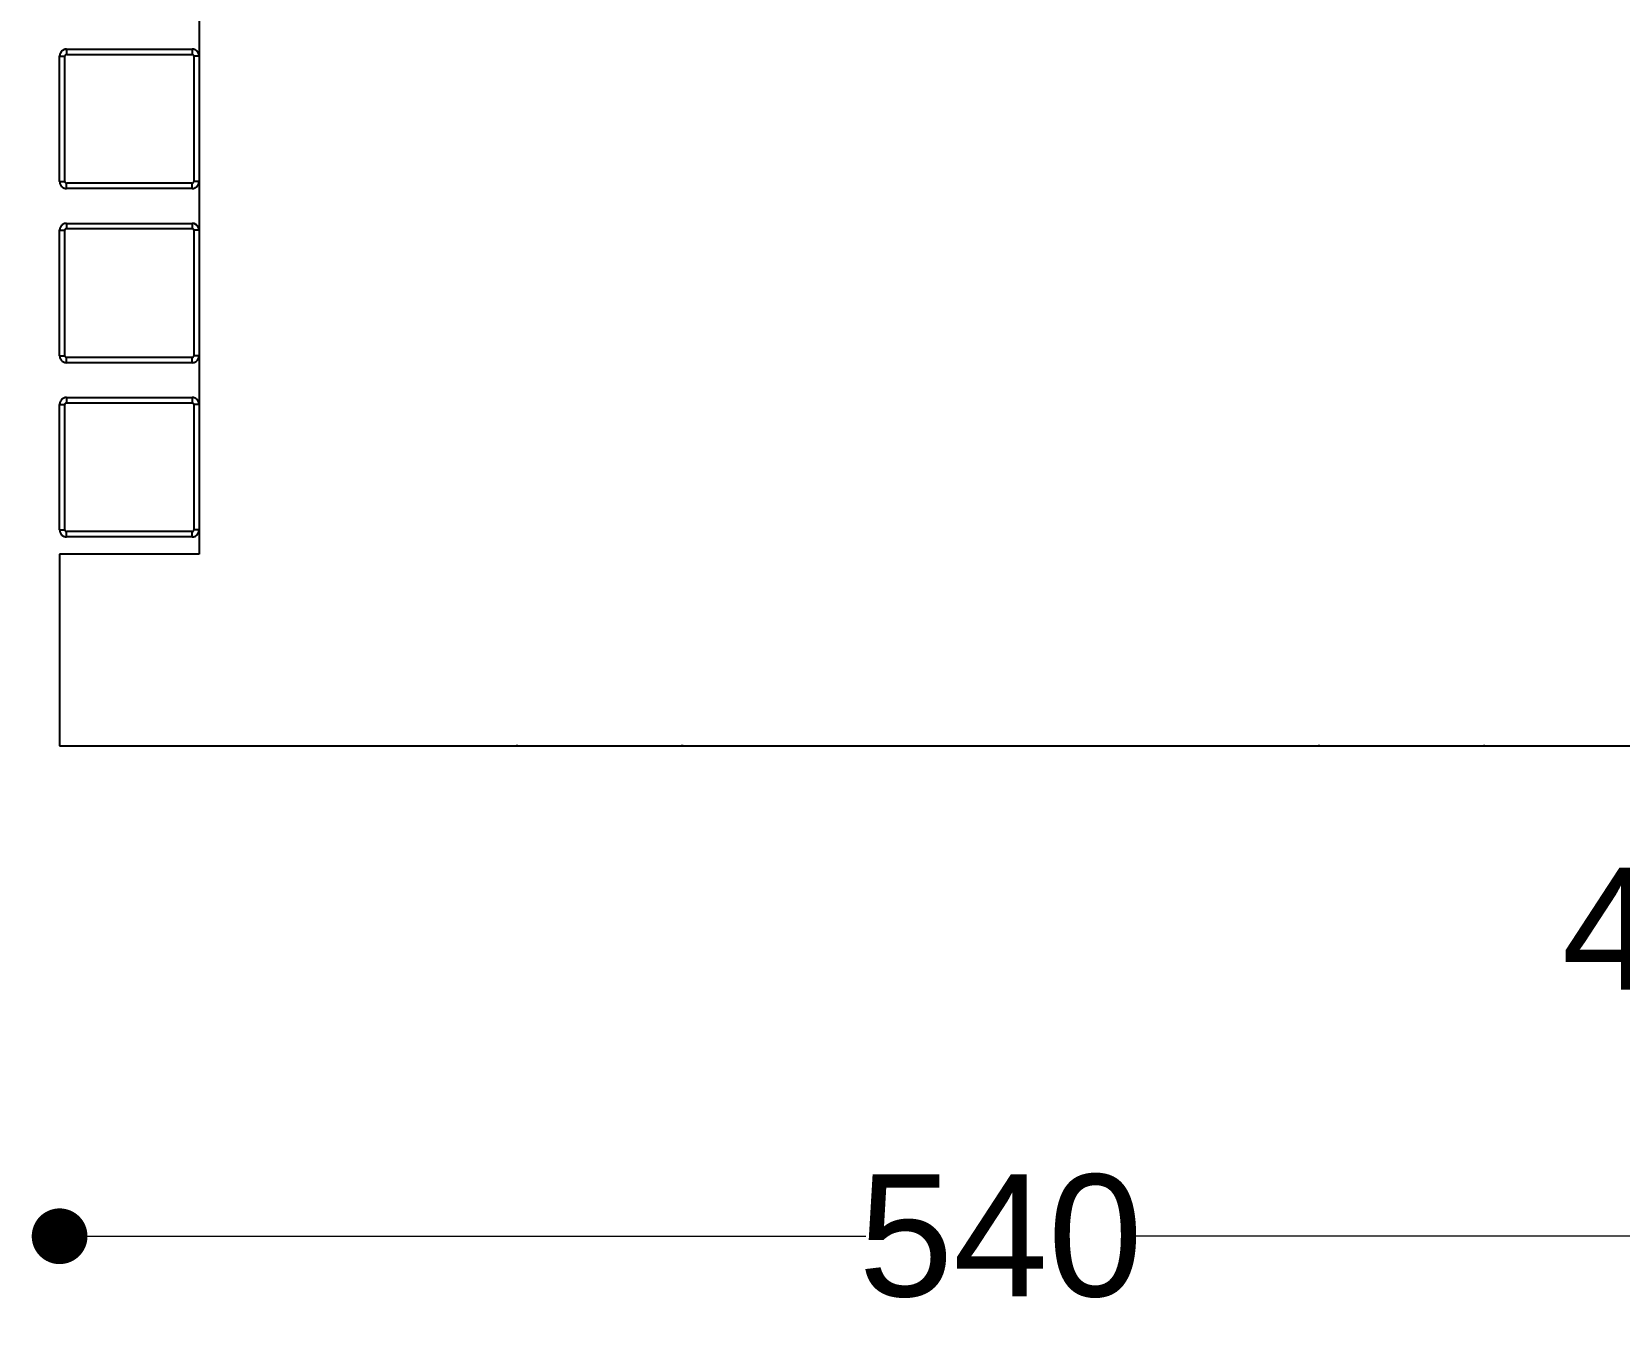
# Model space of a CAD drawing. Header units: millimetres. Extents: x 10366 to 13995, y 24552 to 29685.
# Drawn here: x 11241.7 to 11697.2, y 27431.1 to 27799.8 of the extents above; entities that cross this region are included whole.
import ezdxf

# ---------------------------------------------------------------- set-up
doc = ezdxf.new("R2010")
doc.units = ezdxf.units.MM
doc.header["$LTSCALE"] = 3
doc.layers.add('DomyÅ›lny', color=7, linetype='Continuous')
doc.styles.get("Standard").update_dxf_attribs({"font": 'arial.ttf'})
doc.dimstyles.new('MATEUSZ', dxfattribs={"dimtxt": 35, "dimasz": 16, "dimexe": 0.18, "dimexo": 0.0625, "dimgap": 0.09, "dimtad": 0, "dimdec": 0, "dimdsep": 46, "dimtxsty": 'Standard', "dimblk": 'DOT', "dimcen": 0.09, "dimse1": 1, "dimse2": 1, "dimadec": 0, "dimazin": 0, "dimtfac": 1, "dimtdec": 0, "dimtofl": 0, "dimtmove": 0, "dimatfit": 3, "dimfxl": 1, "dimtolj": 1, "dimtzin": 0, "dimlwd": 9, "dimlwe": 9, "dimarcsym": 0})

# ---------------------------------------------------------------- blocks, each defined once
blk = doc.blocks.new('_Dot')
at = {"color": 0, "linetype": 'ByBlock', "lineweight": -2}
blk.add_line((-0.5, 0), (-1, 0), dxfattribs=at)
at = {"color": 0, "linetype": 'ByBlock', "const_width": 0.5}
blk.add_lwpolyline([(-0.25, 0, 1), (0.25, 0, 1)], format="xyb", close=True, dxfattribs=at)
blk = doc.blocks.new('*D21')
at = {"color": 0, "lineweight": 9, "transparency": 16777216}
for p, q in [((11265.73, 27454.07), (11481.04, 27454.07)), ((11773.73, 27454.07), (11558.43, 27454.07))]:
    blk.add_line(p, q, dxfattribs=at)
at = {"layer": 'Defpoints', "color": 0, "transparency": 16777216}
for p in [(11249.73, 27594.83), (11789.73, 27594.83), (11789.73, 27454.07)]:
    blk.add_point(p, dxfattribs=at)
at = {"color": 0, "lineweight": 9, "transparency": 16777216, "xscale": 16, "yscale": 16, "zscale": 16, "rotation": 180}
blk.add_blockref('_Dot', (11249.73, 27454.07), dxfattribs=at)
at = {"color": 0, "lineweight": 9, "transparency": 16777216, "xscale": 16, "yscale": 16, "zscale": 16}
blk.add_blockref('_Dot', (11789.73, 27454.07), dxfattribs=at)
at = {"color": 0, "transparency": 16777216, "insert": (11519.73, 27454.07), "char_height": 35, "attachment_point": 5}
blk.add_mtext('\\A1;540', dxfattribs=at)
blk = doc.blocks.new('*D25')
at = {"color": 0, "lineweight": 9, "transparency": 16777216}
for p, q in [((11749.73, 27542.09), (11733.73, 27542.09)), ((11773.73, 27542.09), (11765.73, 27542.09))]:
    blk.add_line(p, q, dxfattribs=at)
at = {"layer": 'Defpoints', "color": 0, "transparency": 16777216}
for p in [(11749.73, 27656.83), (11789.73, 27656.83), (11749.73, 27542.09)]:
    blk.add_point(p, dxfattribs=at)
at = {"color": 0, "lineweight": 9, "transparency": 16777216, "xscale": 16, "yscale": 16, "zscale": 16, "rotation": 180}
blk.add_blockref('_Dot', (11749.73, 27542.09), dxfattribs=at)
at = {"color": 0, "lineweight": 9, "transparency": 16777216, "xscale": 16, "yscale": 16, "zscale": 16}
blk.add_blockref('_Dot', (11789.73, 27542.09), dxfattribs=at)
at = {"color": 0, "transparency": 16777216, "insert": (11707.93, 27542.09), "char_height": 35, "attachment_point": 5}
blk.add_mtext('\\A1;40', dxfattribs=at)

msp = doc.modelspace()

# ---------------------------------------------------------------- linework, layer by layer
at = {"layer": 'DomyÅ›lny'}
for p, q in [((11289.73, 28004.83), (11289.73, 27649.83)), ((11251.73, 27794.83), (11287.73, 27794.83)), ((11249.73, 27756.83), (11249.73, 27792.83)), ((11251.23, 27756.83), (11251.23, 27792.83)), ((11251.73, 27793.33), (11287.73, 27793.33)), ((11288.23, 27792.83), (11288.23, 27756.83)), ((11287.73, 27756.33), (11251.73, 27756.33)), ((11287.73, 27754.83), (11251.73, 27754.83)), ((11251.73, 27744.83), (11287.73, 27744.83)), ((11249.73, 27706.83), (11249.73, 27742.83)), ((11251.23, 27706.83), (11251.23, 27742.83)), ((11251.73, 27743.33), (11287.73, 27743.33)), ((11288.23, 27742.83), (11288.23, 27706.83)), ((11287.73, 27706.33), (11251.73, 27706.33)), ((11287.73, 27704.83), (11251.73, 27704.83)), ((11251.73, 27694.83), (11287.73, 27694.83)), ((11249.73, 27656.83), (11249.73, 27692.83)), ((11251.23, 27656.83), (11251.23, 27692.83)), ((11251.73, 27693.33), (11287.73, 27693.33)), ((11288.23, 27692.83), (11288.23, 27656.83)), ((11287.73, 27656.33), (11251.73, 27656.33)), ((11287.73, 27654.83), (11251.73, 27654.83)), ((11289.73, 27649.83), (11249.73, 27649.83)), ((11249.73, 27649.83), (11249.73, 27594.83)), ((11249.73, 27594.83), (11789.73, 27594.83))]:
    msp.add_line(p, q, dxfattribs=at)
for points in [[(11251.73, 27794.83, 0), (11251.54, 27794.82, 0), (11251.34, 27794.79, 0), (11251.15, 27794.74, 0), (11250.97, 27794.68, 0), (11250.79, 27794.59, 0), (11250.62, 27794.49, 0), (11250.47, 27794.37, 0), (11250.32, 27794.24, 0), (11250.19, 27794.1, 0), (11250.07, 27793.94, 0), (11249.97, 27793.77, 0), (11249.89, 27793.59, 0), (11249.82, 27793.41, 0), (11249.77, 27793.22, 0), (11249.74, 27793.02, 0), (11249.73, 27792.83, 0)], [(11251.73, 27794.83, 0), (11251.73, 27794.83, 0), (11251.73, 27794.83, 0), (11251.73, 27794.83, 0), (11251.73, 27794.83, 0), (11251.73, 27794.83, 0), (11251.73, 27794.83, 0), (11251.73, 27794.83, 0), (11251.73, 27794.83, 0), (11251.73, 27794.83, 0), (11251.73, 27794.83, 0), (11251.73, 27794.83, 0), (11251.73, 27794.83, 0), (11251.73, 27794.83, 0), (11251.73, 27794.82, 0), (11251.73, 27794.78, 0), (11251.73, 27794.64, 0), (11251.73, 27793.33, 0)], [(11289.73, 27792.83, 0), (11289.73, 27792.84, 0), (11289.72, 27793.05, 0), (11289.69, 27793.24, 0), (11289.64, 27793.43, 0), (11289.57, 27793.62, 0), (11289.49, 27793.79, 0), (11289.38, 27793.96, 0), (11289.26, 27794.12, 0), (11289.13, 27794.26, 0), (11288.98, 27794.39, 0), (11288.82, 27794.51, 0), (11288.65, 27794.61, 0), (11288.47, 27794.69, 0), (11288.29, 27794.75, 0), (11288.1, 27794.79, 0), (11287.92, 27794.82, 0), (11287.73, 27794.83, 0)], [(11287.73, 27794.83, 0), (11287.73, 27794.83, 0), (11287.73, 27794.83, 0), (11287.73, 27794.83, 0), (11287.73, 27794.83, 0), (11287.73, 27794.83, 0), (11287.73, 27794.83, 0), (11287.73, 27794.83, 0), (11287.73, 27794.83, 0), (11287.73, 27794.83, 0), (11287.73, 27794.83, 0), (11287.73, 27794.83, 0), (11287.73, 27794.83, 0), (11287.73, 27794.83, 0), (11287.73, 27794.82, 0), (11287.73, 27794.78, 0), (11287.73, 27794.64, 0), (11287.73, 27793.33, 0)], [(11249.73, 27792.83, 0), (11249.73, 27792.83, 0), (11249.73, 27792.83, 0), (11249.73, 27792.83, 0), (11249.73, 27792.83, 0), (11249.73, 27792.83, 0), (11249.73, 27792.83, 0), (11249.73, 27792.83, 0), (11249.73, 27792.83, 0), (11249.73, 27792.83, 0), (11249.73, 27792.83, 0), (11249.73, 27792.83, 0), (11249.73, 27792.83, 0), (11249.74, 27792.83, 0), (11249.74, 27792.83, 0), (11249.78, 27792.83, 0), (11249.92, 27792.83, 0), (11251.23, 27792.83, 0)], [(11251.73, 27793.33, 0), (11251.69, 27793.33, 0), (11251.64, 27793.32, 0), (11251.59, 27793.31, 0), (11251.54, 27793.29, 0), (11251.5, 27793.27, 0), (11251.46, 27793.24, 0), (11251.42, 27793.21, 0), (11251.38, 27793.18, 0), (11251.35, 27793.15, 0), (11251.32, 27793.11, 0), (11251.29, 27793.06, 0), (11251.27, 27793.02, 0), (11251.26, 27792.97, 0), (11251.24, 27792.93, 0), (11251.24, 27792.88, 0), (11251.23, 27792.83, 0)], [(11288.23, 27792.83, 0), (11288.23, 27792.88, 0), (11288.22, 27792.93, 0), (11288.21, 27792.97, 0), (11288.2, 27793.02, 0), (11288.17, 27793.06, 0), (11288.15, 27793.11, 0), (11288.12, 27793.15, 0), (11288.09, 27793.18, 0), (11288.05, 27793.22, 0), (11288.01, 27793.24, 0), (11287.97, 27793.27, 0), (11287.92, 27793.29, 0), (11287.88, 27793.31, 0), (11287.83, 27793.32, 0), (11287.78, 27793.33, 0), (11287.73, 27793.33, 0)], [(11289.73, 27792.83, 0), (11289.73, 27792.83, 0), (11289.73, 27792.83, 0), (11289.73, 27792.83, 0), (11289.73, 27792.83, 0), (11289.73, 27792.83, 0), (11289.73, 27792.83, 0), (11289.73, 27792.83, 0), (11289.73, 27792.83, 0), (11289.73, 27792.83, 0), (11289.73, 27792.83, 0), (11289.73, 27792.83, 0), (11289.73, 27792.83, 0), (11289.72, 27792.83, 0), (11289.69, 27792.83, 0), (11289.55, 27792.83, 0), (11288.23, 27792.83, 0)], [(11249.73, 27756.83, 0), (11249.73, 27756.83, 0), (11249.73, 27756.83, 0), (11249.73, 27756.83, 0), (11249.73, 27756.83, 0), (11249.73, 27756.83, 0), (11249.73, 27756.83, 0), (11249.73, 27756.83, 0), (11249.73, 27756.83, 0), (11249.73, 27756.83, 0), (11249.73, 27756.83, 0), (11249.73, 27756.83, 0), (11249.73, 27756.83, 0), (11249.74, 27756.83, 0), (11249.74, 27756.83, 0), (11249.78, 27756.83, 0), (11249.92, 27756.83, 0), (11251.23, 27756.83, 0)], [(11249.73, 27756.83, 0), (11249.73, 27756.82, 0), (11249.75, 27756.61, 0), (11249.78, 27756.41, 0), (11249.83, 27756.22, 0), (11249.9, 27756.04, 0), (11249.98, 27755.86, 0), (11250.09, 27755.7, 0), (11250.21, 27755.54, 0), (11250.34, 27755.4, 0), (11250.49, 27755.26, 0), (11250.65, 27755.15, 0), (11250.82, 27755.05, 0), (11250.99, 27754.97, 0), (11251.18, 27754.91, 0), (11251.37, 27754.86, 0), (11251.55, 27754.84, 0), (11251.73, 27754.83, 0)], [(11251.23, 27756.83, 0), (11251.24, 27756.78, 0), (11251.24, 27756.73, 0), (11251.26, 27756.68, 0), (11251.27, 27756.64, 0), (11251.29, 27756.59, 0), (11251.32, 27756.55, 0), (11251.35, 27756.51, 0), (11251.38, 27756.47, 0), (11251.42, 27756.44, 0), (11251.46, 27756.41, 0), (11251.5, 27756.39, 0), (11251.54, 27756.37, 0), (11251.59, 27756.35, 0), (11251.64, 27756.34, 0), (11251.69, 27756.33, 0), (11251.73, 27756.33, 0)], [(11251.73, 27754.83, 0), (11251.73, 27754.83, 0), (11251.73, 27754.83, 0), (11251.73, 27754.83, 0), (11251.73, 27754.83, 0), (11251.73, 27754.83, 0), (11251.73, 27754.83, 0), (11251.73, 27754.83, 0), (11251.73, 27754.83, 0), (11251.73, 27754.83, 0), (11251.73, 27754.83, 0), (11251.73, 27754.83, 0), (11251.73, 27754.83, 0), (11251.73, 27754.84, 0), (11251.73, 27754.87, 0), (11251.73, 27755.01, 0), (11251.73, 27756.33, 0)], [(11287.73, 27756.33, 0), (11287.78, 27756.33, 0), (11287.83, 27756.34, 0), (11287.88, 27756.35, 0), (11287.93, 27756.37, 0), (11287.97, 27756.39, 0), (11288.01, 27756.41, 0), (11288.05, 27756.44, 0), (11288.09, 27756.47, 0), (11288.12, 27756.51, 0), (11288.15, 27756.55, 0), (11288.18, 27756.59, 0), (11288.2, 27756.64, 0), (11288.21, 27756.68, 0), (11288.22, 27756.73, 0), (11288.23, 27756.78, 0), (11288.23, 27756.83, 0)], [(11287.73, 27754.83, 0), (11287.93, 27754.84, 0), (11288.12, 27754.87, 0), (11288.31, 27754.91, 0), (11288.5, 27754.98, 0), (11288.68, 27755.06, 0), (11288.85, 27755.17, 0), (11289, 27755.28, 0), (11289.15, 27755.41, 0), (11289.28, 27755.56, 0), (11289.4, 27755.72, 0), (11289.5, 27755.89, 0), (11289.58, 27756.06, 0), (11289.65, 27756.25, 0), (11289.7, 27756.44, 0), (11289.72, 27756.63, 0), (11289.73, 27756.83, 0)], [(11287.73, 27754.83, 0), (11287.73, 27754.83, 0), (11287.73, 27754.83, 0), (11287.73, 27754.83, 0), (11287.73, 27754.83, 0), (11287.73, 27754.83, 0), (11287.73, 27754.83, 0), (11287.73, 27754.83, 0), (11287.73, 27754.83, 0), (11287.73, 27754.83, 0), (11287.73, 27754.83, 0), (11287.73, 27754.83, 0), (11287.73, 27754.83, 0), (11287.73, 27754.84, 0), (11287.73, 27754.87, 0), (11287.73, 27755.01, 0), (11287.73, 27756.33, 0)], [(11289.73, 27756.83, 0), (11289.73, 27756.83, 0), (11289.73, 27756.83, 0), (11289.73, 27756.83, 0), (11289.73, 27756.83, 0), (11289.73, 27756.83, 0), (11289.73, 27756.83, 0), (11289.73, 27756.83, 0), (11289.73, 27756.83, 0), (11289.73, 27756.83, 0), (11289.73, 27756.83, 0), (11289.73, 27756.83, 0), (11289.73, 27756.83, 0), (11289.72, 27756.83, 0), (11289.69, 27756.83, 0), (11289.55, 27756.83, 0), (11288.23, 27756.83, 0)], [(11251.73, 27744.83, 0), (11251.54, 27744.82, 0), (11251.34, 27744.79, 0), (11251.15, 27744.74, 0), (11250.97, 27744.68, 0), (11250.79, 27744.59, 0), (11250.62, 27744.49, 0), (11250.47, 27744.37, 0), (11250.32, 27744.24, 0), (11250.19, 27744.1, 0), (11250.07, 27743.94, 0), (11249.97, 27743.77, 0), (11249.89, 27743.59, 0), (11249.82, 27743.41, 0), (11249.77, 27743.22, 0), (11249.74, 27743.02, 0), (11249.73, 27742.83, 0)], [(11251.73, 27744.83, 0), (11251.73, 27744.83, 0), (11251.73, 27744.83, 0), (11251.73, 27744.83, 0), (11251.73, 27744.83, 0), (11251.73, 27744.83, 0), (11251.73, 27744.83, 0), (11251.73, 27744.83, 0), (11251.73, 27744.83, 0), (11251.73, 27744.83, 0), (11251.73, 27744.83, 0), (11251.73, 27744.83, 0), (11251.73, 27744.83, 0), (11251.73, 27744.83, 0), (11251.73, 27744.82, 0), (11251.73, 27744.78, 0), (11251.73, 27744.64, 0), (11251.73, 27743.33, 0)], [(11289.73, 27742.83, 0), (11289.73, 27742.84, 0), (11289.72, 27743.05, 0), (11289.69, 27743.24, 0), (11289.64, 27743.43, 0), (11289.57, 27743.62, 0), (11289.49, 27743.79, 0), (11289.38, 27743.96, 0), (11289.26, 27744.12, 0), (11289.13, 27744.26, 0), (11288.98, 27744.39, 0), (11288.82, 27744.51, 0), (11288.65, 27744.61, 0), (11288.47, 27744.69, 0), (11288.29, 27744.75, 0), (11288.1, 27744.79, 0), (11287.92, 27744.82, 0), (11287.73, 27744.83, 0)], [(11287.73, 27744.83, 0), (11287.73, 27744.83, 0), (11287.73, 27744.83, 0), (11287.73, 27744.83, 0), (11287.73, 27744.83, 0), (11287.73, 27744.83, 0), (11287.73, 27744.83, 0), (11287.73, 27744.83, 0), (11287.73, 27744.83, 0), (11287.73, 27744.83, 0), (11287.73, 27744.83, 0), (11287.73, 27744.83, 0), (11287.73, 27744.83, 0), (11287.73, 27744.83, 0), (11287.73, 27744.82, 0), (11287.73, 27744.78, 0), (11287.73, 27744.64, 0), (11287.73, 27743.33, 0)], [(11249.73, 27742.83, 0), (11249.73, 27742.83, 0), (11249.73, 27742.83, 0), (11249.73, 27742.83, 0), (11249.73, 27742.83, 0), (11249.73, 27742.83, 0), (11249.73, 27742.83, 0), (11249.73, 27742.83, 0), (11249.73, 27742.83, 0), (11249.73, 27742.83, 0), (11249.73, 27742.83, 0), (11249.73, 27742.83, 0), (11249.73, 27742.83, 0), (11249.74, 27742.83, 0), (11249.74, 27742.83, 0), (11249.78, 27742.83, 0), (11249.92, 27742.83, 0), (11251.23, 27742.83, 0)], [(11251.73, 27743.33, 0), (11251.69, 27743.33, 0), (11251.64, 27743.32, 0), (11251.59, 27743.31, 0), (11251.54, 27743.29, 0), (11251.5, 27743.27, 0), (11251.46, 27743.24, 0), (11251.42, 27743.21, 0), (11251.38, 27743.18, 0), (11251.35, 27743.15, 0), (11251.32, 27743.11, 0), (11251.29, 27743.06, 0), (11251.27, 27743.02, 0), (11251.26, 27742.97, 0), (11251.24, 27742.93, 0), (11251.24, 27742.88, 0), (11251.23, 27742.83, 0)], [(11288.23, 27742.83, 0), (11288.23, 27742.88, 0), (11288.22, 27742.93, 0), (11288.21, 27742.97, 0), (11288.2, 27743.02, 0), (11288.17, 27743.06, 0), (11288.15, 27743.11, 0), (11288.12, 27743.15, 0), (11288.09, 27743.18, 0), (11288.05, 27743.22, 0), (11288.01, 27743.24, 0), (11287.97, 27743.27, 0), (11287.92, 27743.29, 0), (11287.88, 27743.31, 0), (11287.83, 27743.32, 0), (11287.78, 27743.33, 0), (11287.73, 27743.33, 0)], [(11289.73, 27742.83, 0), (11289.73, 27742.83, 0), (11289.73, 27742.83, 0), (11289.73, 27742.83, 0), (11289.73, 27742.83, 0), (11289.73, 27742.83, 0), (11289.73, 27742.83, 0), (11289.73, 27742.83, 0), (11289.73, 27742.83, 0), (11289.73, 27742.83, 0), (11289.73, 27742.83, 0), (11289.73, 27742.83, 0), (11289.73, 27742.83, 0), (11289.72, 27742.83, 0), (11289.69, 27742.83, 0), (11289.55, 27742.83, 0), (11288.23, 27742.83, 0)], [(11249.73, 27706.83, 0), (11249.73, 27706.82, 0), (11249.75, 27706.61, 0), (11249.78, 27706.41, 0), (11249.83, 27706.22, 0), (11249.9, 27706.04, 0), (11249.98, 27705.86, 0), (11250.09, 27705.7, 0), (11250.21, 27705.54, 0), (11250.34, 27705.4, 0), (11250.49, 27705.26, 0), (11250.65, 27705.15, 0), (11250.82, 27705.05, 0), (11250.99, 27704.97, 0), (11251.18, 27704.91, 0), (11251.37, 27704.86, 0), (11251.55, 27704.84, 0), (11251.73, 27704.83, 0)], [(11249.73, 27706.83, 0), (11249.73, 27706.83, 0), (11249.73, 27706.83, 0), (11249.73, 27706.83, 0), (11249.73, 27706.83, 0), (11249.73, 27706.83, 0), (11249.73, 27706.83, 0), (11249.73, 27706.83, 0), (11249.73, 27706.83, 0), (11249.73, 27706.83, 0), (11249.73, 27706.83, 0), (11249.73, 27706.83, 0), (11249.73, 27706.83, 0), (11249.74, 27706.83, 0), (11249.74, 27706.83, 0), (11249.78, 27706.83, 0), (11249.92, 27706.83, 0), (11251.23, 27706.83, 0)], [(11251.23, 27706.83, 0), (11251.24, 27706.78, 0), (11251.24, 27706.73, 0), (11251.26, 27706.68, 0), (11251.27, 27706.64, 0), (11251.29, 27706.59, 0), (11251.32, 27706.55, 0), (11251.35, 27706.51, 0), (11251.38, 27706.47, 0), (11251.42, 27706.44, 0), (11251.46, 27706.41, 0), (11251.5, 27706.39, 0), (11251.54, 27706.37, 0), (11251.59, 27706.35, 0), (11251.64, 27706.34, 0), (11251.69, 27706.33, 0), (11251.73, 27706.33, 0)], [(11251.73, 27704.83, 0), (11251.73, 27704.83, 0), (11251.73, 27704.83, 0), (11251.73, 27704.83, 0), (11251.73, 27704.83, 0), (11251.73, 27704.83, 0), (11251.73, 27704.83, 0), (11251.73, 27704.83, 0), (11251.73, 27704.83, 0), (11251.73, 27704.83, 0), (11251.73, 27704.83, 0), (11251.73, 27704.83, 0), (11251.73, 27704.83, 0), (11251.73, 27704.84, 0), (11251.73, 27704.87, 0), (11251.73, 27705.01, 0), (11251.73, 27706.33, 0)], [(11287.73, 27704.83, 0), (11287.74, 27704.83, 0), (11287.95, 27704.84, 0), (11288.15, 27704.87, 0), (11288.34, 27704.92, 0), (11288.52, 27704.99, 0), (11288.7, 27705.08, 0), (11288.87, 27705.18, 0), (11289.02, 27705.3, 0), (11289.17, 27705.43, 0), (11289.3, 27705.58, 0), (11289.41, 27705.74, 0), (11289.51, 27705.91, 0), (11289.59, 27706.09, 0), (11289.66, 27706.27, 0), (11289.7, 27706.46, 0), (11289.73, 27706.65, 0), (11289.73, 27706.83, 0)], [(11287.73, 27706.33, 0), (11287.78, 27706.33, 0), (11287.83, 27706.34, 0), (11287.88, 27706.35, 0), (11287.93, 27706.37, 0), (11287.97, 27706.39, 0), (11288.01, 27706.41, 0), (11288.05, 27706.44, 0), (11288.09, 27706.48, 0), (11288.12, 27706.51, 0), (11288.15, 27706.55, 0), (11288.18, 27706.59, 0), (11288.2, 27706.64, 0), (11288.21, 27706.68, 0), (11288.22, 27706.73, 0), (11288.23, 27706.78, 0), (11288.23, 27706.83, 0)], [(11287.73, 27704.83, 0), (11287.73, 27704.83, 0), (11287.73, 27704.83, 0), (11287.73, 27704.83, 0), (11287.73, 27704.83, 0), (11287.73, 27704.83, 0), (11287.73, 27704.83, 0), (11287.73, 27704.83, 0), (11287.73, 27704.83, 0), (11287.73, 27704.83, 0), (11287.73, 27704.83, 0), (11287.73, 27704.83, 0), (11287.73, 27704.83, 0), (11287.73, 27704.84, 0), (11287.73, 27704.87, 0), (11287.73, 27705.01, 0), (11287.73, 27706.33, 0)], [(11289.73, 27706.83, 0), (11289.73, 27706.83, 0), (11289.73, 27706.83, 0), (11289.73, 27706.83, 0), (11289.73, 27706.83, 0), (11289.73, 27706.83, 0), (11289.73, 27706.83, 0), (11289.73, 27706.83, 0), (11289.73, 27706.83, 0), (11289.73, 27706.83, 0), (11289.73, 27706.83, 0), (11289.73, 27706.83, 0), (11289.73, 27706.83, 0), (11289.72, 27706.83, 0), (11289.69, 27706.83, 0), (11289.55, 27706.83, 0), (11288.23, 27706.83, 0)], [(11251.73, 27694.83, 0), (11251.72, 27694.83, 0), (11251.51, 27694.82, 0), (11251.32, 27694.79, 0), (11251.13, 27694.73, 0), (11250.95, 27694.67, 0), (11250.77, 27694.58, 0), (11250.6, 27694.48, 0), (11250.45, 27694.36, 0), (11250.3, 27694.22, 0), (11250.17, 27694.07, 0), (11250.06, 27693.92, 0), (11249.96, 27693.75, 0), (11249.88, 27693.57, 0), (11249.81, 27693.38, 0), (11249.77, 27693.19, 0), (11249.74, 27693.01, 0), (11249.73, 27692.83, 0)], [(11251.73, 27694.83, 0), (11251.73, 27694.83, 0), (11251.73, 27694.83, 0), (11251.73, 27694.83, 0), (11251.73, 27694.83, 0), (11251.73, 27694.83, 0), (11251.73, 27694.83, 0), (11251.73, 27694.83, 0), (11251.73, 27694.83, 0), (11251.73, 27694.83, 0), (11251.73, 27694.83, 0), (11251.73, 27694.83, 0), (11251.73, 27694.83, 0), (11251.73, 27694.83, 0), (11251.73, 27694.82, 0), (11251.73, 27694.78, 0), (11251.73, 27694.64, 0), (11251.73, 27693.33, 0)], [(11289.73, 27692.83, 0), (11289.73, 27692.84, 0), (11289.72, 27693.05, 0), (11289.69, 27693.24, 0), (11289.64, 27693.43, 0), (11289.57, 27693.62, 0), (11289.49, 27693.79, 0), (11289.38, 27693.96, 0), (11289.26, 27694.12, 0), (11289.13, 27694.26, 0), (11288.98, 27694.39, 0), (11288.82, 27694.51, 0), (11288.65, 27694.61, 0), (11288.47, 27694.69, 0), (11288.29, 27694.75, 0), (11288.1, 27694.79, 0), (11287.92, 27694.82, 0), (11287.73, 27694.83, 0)], [(11287.73, 27694.83, 0), (11287.73, 27694.83, 0), (11287.73, 27694.83, 0), (11287.73, 27694.83, 0), (11287.73, 27694.83, 0), (11287.73, 27694.83, 0), (11287.73, 27694.83, 0), (11287.73, 27694.83, 0), (11287.73, 27694.83, 0), (11287.73, 27694.83, 0), (11287.73, 27694.83, 0), (11287.73, 27694.83, 0), (11287.73, 27694.83, 0), (11287.73, 27694.83, 0), (11287.73, 27694.82, 0), (11287.73, 27694.78, 0), (11287.73, 27694.64, 0), (11287.73, 27693.33, 0)], [(11249.73, 27692.83, 0), (11249.73, 27692.83, 0), (11249.73, 27692.83, 0), (11249.73, 27692.83, 0), (11249.73, 27692.83, 0), (11249.73, 27692.83, 0), (11249.73, 27692.83, 0), (11249.73, 27692.83, 0), (11249.73, 27692.83, 0), (11249.73, 27692.83, 0), (11249.73, 27692.83, 0), (11249.73, 27692.83, 0), (11249.73, 27692.83, 0), (11249.74, 27692.83, 0), (11249.74, 27692.83, 0), (11249.78, 27692.83, 0), (11249.92, 27692.83, 0), (11251.23, 27692.83, 0)], [(11251.73, 27693.33, 0), (11251.69, 27693.33, 0), (11251.64, 27693.32, 0), (11251.59, 27693.31, 0), (11251.54, 27693.29, 0), (11251.5, 27693.27, 0), (11251.46, 27693.24, 0), (11251.42, 27693.21, 0), (11251.38, 27693.18, 0), (11251.35, 27693.14, 0), (11251.32, 27693.11, 0), (11251.29, 27693.06, 0), (11251.27, 27693.02, 0), (11251.26, 27692.97, 0), (11251.24, 27692.93, 0), (11251.24, 27692.88, 0), (11251.23, 27692.83, 0)], [(11288.23, 27692.83, 0), (11288.23, 27692.88, 0), (11288.22, 27692.93, 0), (11288.21, 27692.97, 0), (11288.2, 27693.02, 0), (11288.17, 27693.06, 0), (11288.15, 27693.11, 0), (11288.12, 27693.15, 0), (11288.09, 27693.18, 0), (11288.05, 27693.22, 0), (11288.01, 27693.24, 0), (11287.97, 27693.27, 0), (11287.92, 27693.29, 0), (11287.88, 27693.31, 0), (11287.83, 27693.32, 0), (11287.78, 27693.33, 0), (11287.73, 27693.33, 0)], [(11289.73, 27692.83, 0), (11289.73, 27692.83, 0), (11289.73, 27692.83, 0), (11289.73, 27692.83, 0), (11289.73, 27692.83, 0), (11289.73, 27692.83, 0), (11289.73, 27692.83, 0), (11289.73, 27692.83, 0), (11289.73, 27692.83, 0), (11289.73, 27692.83, 0), (11289.73, 27692.83, 0), (11289.73, 27692.83, 0), (11289.73, 27692.83, 0), (11289.72, 27692.83, 0), (11289.69, 27692.83, 0), (11289.55, 27692.83, 0), (11288.23, 27692.83, 0)], [(11249.73, 27656.83, 0), (11249.73, 27656.82, 0), (11249.75, 27656.61, 0), (11249.78, 27656.41, 0), (11249.83, 27656.22, 0), (11249.9, 27656.04, 0), (11249.98, 27655.86, 0), (11250.09, 27655.7, 0), (11250.21, 27655.54, 0), (11250.34, 27655.4, 0), (11250.49, 27655.26, 0), (11250.65, 27655.15, 0), (11250.82, 27655.05, 0), (11250.99, 27654.97, 0), (11251.18, 27654.91, 0), (11251.37, 27654.86, 0), (11251.55, 27654.84, 0), (11251.73, 27654.83, 0)], [(11249.73, 27656.83, 0), (11249.73, 27656.83, 0), (11249.73, 27656.83, 0), (11249.73, 27656.83, 0), (11249.73, 27656.83, 0), (11249.73, 27656.83, 0), (11249.73, 27656.83, 0), (11249.73, 27656.83, 0), (11249.73, 27656.83, 0), (11249.73, 27656.83, 0), (11249.73, 27656.83, 0), (11249.73, 27656.83, 0), (11249.73, 27656.83, 0), (11249.74, 27656.83, 0), (11249.74, 27656.83, 0), (11249.78, 27656.83, 0), (11249.92, 27656.83, 0), (11251.23, 27656.83, 0)], [(11251.23, 27656.83, 0), (11251.24, 27656.78, 0), (11251.24, 27656.73, 0), (11251.26, 27656.68, 0), (11251.27, 27656.64, 0), (11251.29, 27656.59, 0), (11251.32, 27656.55, 0), (11251.35, 27656.51, 0), (11251.38, 27656.47, 0), (11251.42, 27656.44, 0), (11251.46, 27656.41, 0), (11251.5, 27656.39, 0), (11251.54, 27656.37, 0), (11251.59, 27656.35, 0), (11251.64, 27656.34, 0), (11251.69, 27656.33, 0), (11251.73, 27656.33, 0)], [(11251.73, 27654.83, 0), (11251.73, 27654.83, 0), (11251.73, 27654.83, 0), (11251.73, 27654.83, 0), (11251.73, 27654.83, 0), (11251.73, 27654.83, 0), (11251.73, 27654.83, 0), (11251.73, 27654.83, 0), (11251.73, 27654.83, 0), (11251.73, 27654.83, 0), (11251.73, 27654.83, 0), (11251.73, 27654.83, 0), (11251.73, 27654.83, 0), (11251.73, 27654.84, 0), (11251.73, 27654.87, 0), (11251.73, 27655.01, 0), (11251.73, 27656.33, 0)], [(11287.73, 27654.83, 0), (11287.93, 27654.84, 0), (11288.12, 27654.87, 0), (11288.31, 27654.91, 0), (11288.5, 27654.98, 0), (11288.68, 27655.06, 0), (11288.85, 27655.17, 0), (11289, 27655.28, 0), (11289.15, 27655.41, 0), (11289.28, 27655.56, 0), (11289.4, 27655.72, 0), (11289.5, 27655.89, 0), (11289.58, 27656.06, 0), (11289.65, 27656.25, 0), (11289.7, 27656.44, 0), (11289.72, 27656.63, 0), (11289.73, 27656.83, 0)], [(11287.73, 27656.33, 0), (11287.78, 27656.33, 0), (11287.83, 27656.34, 0), (11287.88, 27656.35, 0), (11287.93, 27656.37, 0), (11287.97, 27656.39, 0), (11288.01, 27656.41, 0), (11288.05, 27656.44, 0), (11288.09, 27656.47, 0), (11288.12, 27656.51, 0), (11288.15, 27656.55, 0), (11288.18, 27656.59, 0), (11288.2, 27656.64, 0), (11288.21, 27656.68, 0), (11288.22, 27656.73, 0), (11288.23, 27656.78, 0), (11288.23, 27656.83, 0)], [(11287.73, 27654.83, 0), (11287.73, 27654.83, 0), (11287.73, 27654.83, 0), (11287.73, 27654.83, 0), (11287.73, 27654.83, 0), (11287.73, 27654.83, 0), (11287.73, 27654.83, 0), (11287.73, 27654.83, 0), (11287.73, 27654.83, 0), (11287.73, 27654.83, 0), (11287.73, 27654.83, 0), (11287.73, 27654.83, 0), (11287.73, 27654.83, 0), (11287.73, 27654.84, 0), (11287.73, 27654.87, 0), (11287.73, 27655.01, 0), (11287.73, 27656.33, 0)], [(11289.73, 27656.83, 0), (11289.73, 27656.83, 0), (11289.73, 27656.83, 0), (11289.73, 27656.83, 0), (11289.73, 27656.83, 0), (11289.73, 27656.83, 0), (11289.73, 27656.83, 0), (11289.73, 27656.83, 0), (11289.73, 27656.83, 0), (11289.73, 27656.83, 0), (11289.73, 27656.83, 0), (11289.73, 27656.83, 0), (11289.73, 27656.83, 0), (11289.72, 27656.83, 0), (11289.69, 27656.83, 0), (11289.55, 27656.83, 0), (11288.23, 27656.83, 0)]]:
    msp.add_polyline3d(points, dxfattribs=at)
for centre, radius, start, end in [((11251.73, 27792.83), 2, 90, 180), ((11287.73, 27742.83), 2, 22.0729, 90), ((11379.71, 27602.85), 8.02, 270, 280.8259), ((11429.75, 27602.85), 8.02, 258.2415, 270), ((11609.71, 27602.85), 8.02, 270, 281.7585), ((11659.75, 27602.85), 8.02, 259.1741, 270)]:
    msp.add_arc(centre, radius, start, end, dxfattribs=at)

# ---------------------------------------------------------------- dimensions: what is measured, and where the dimension line sits
for base, p1, p2, picture, middle in [((11749.73, 27542.09), (11789.73, 27656.83), (11749.73, 27656.83), '*D25', (11707.93, 27542.09)), ((11789.73, 27454.07), (11249.73, 27594.83), (11789.73, 27594.83), '*D21', (11519.73, 27454.07))]:
    dim = msp.add_linear_dim(base=base, p1=p1, p2=p2, dimstyle='MATEUSZ')
    dim.commit()
    dim.dimension.update_dxf_attribs({"geometry": picture, "text_midpoint": middle})

doc.saveas('drawing.dxf')
